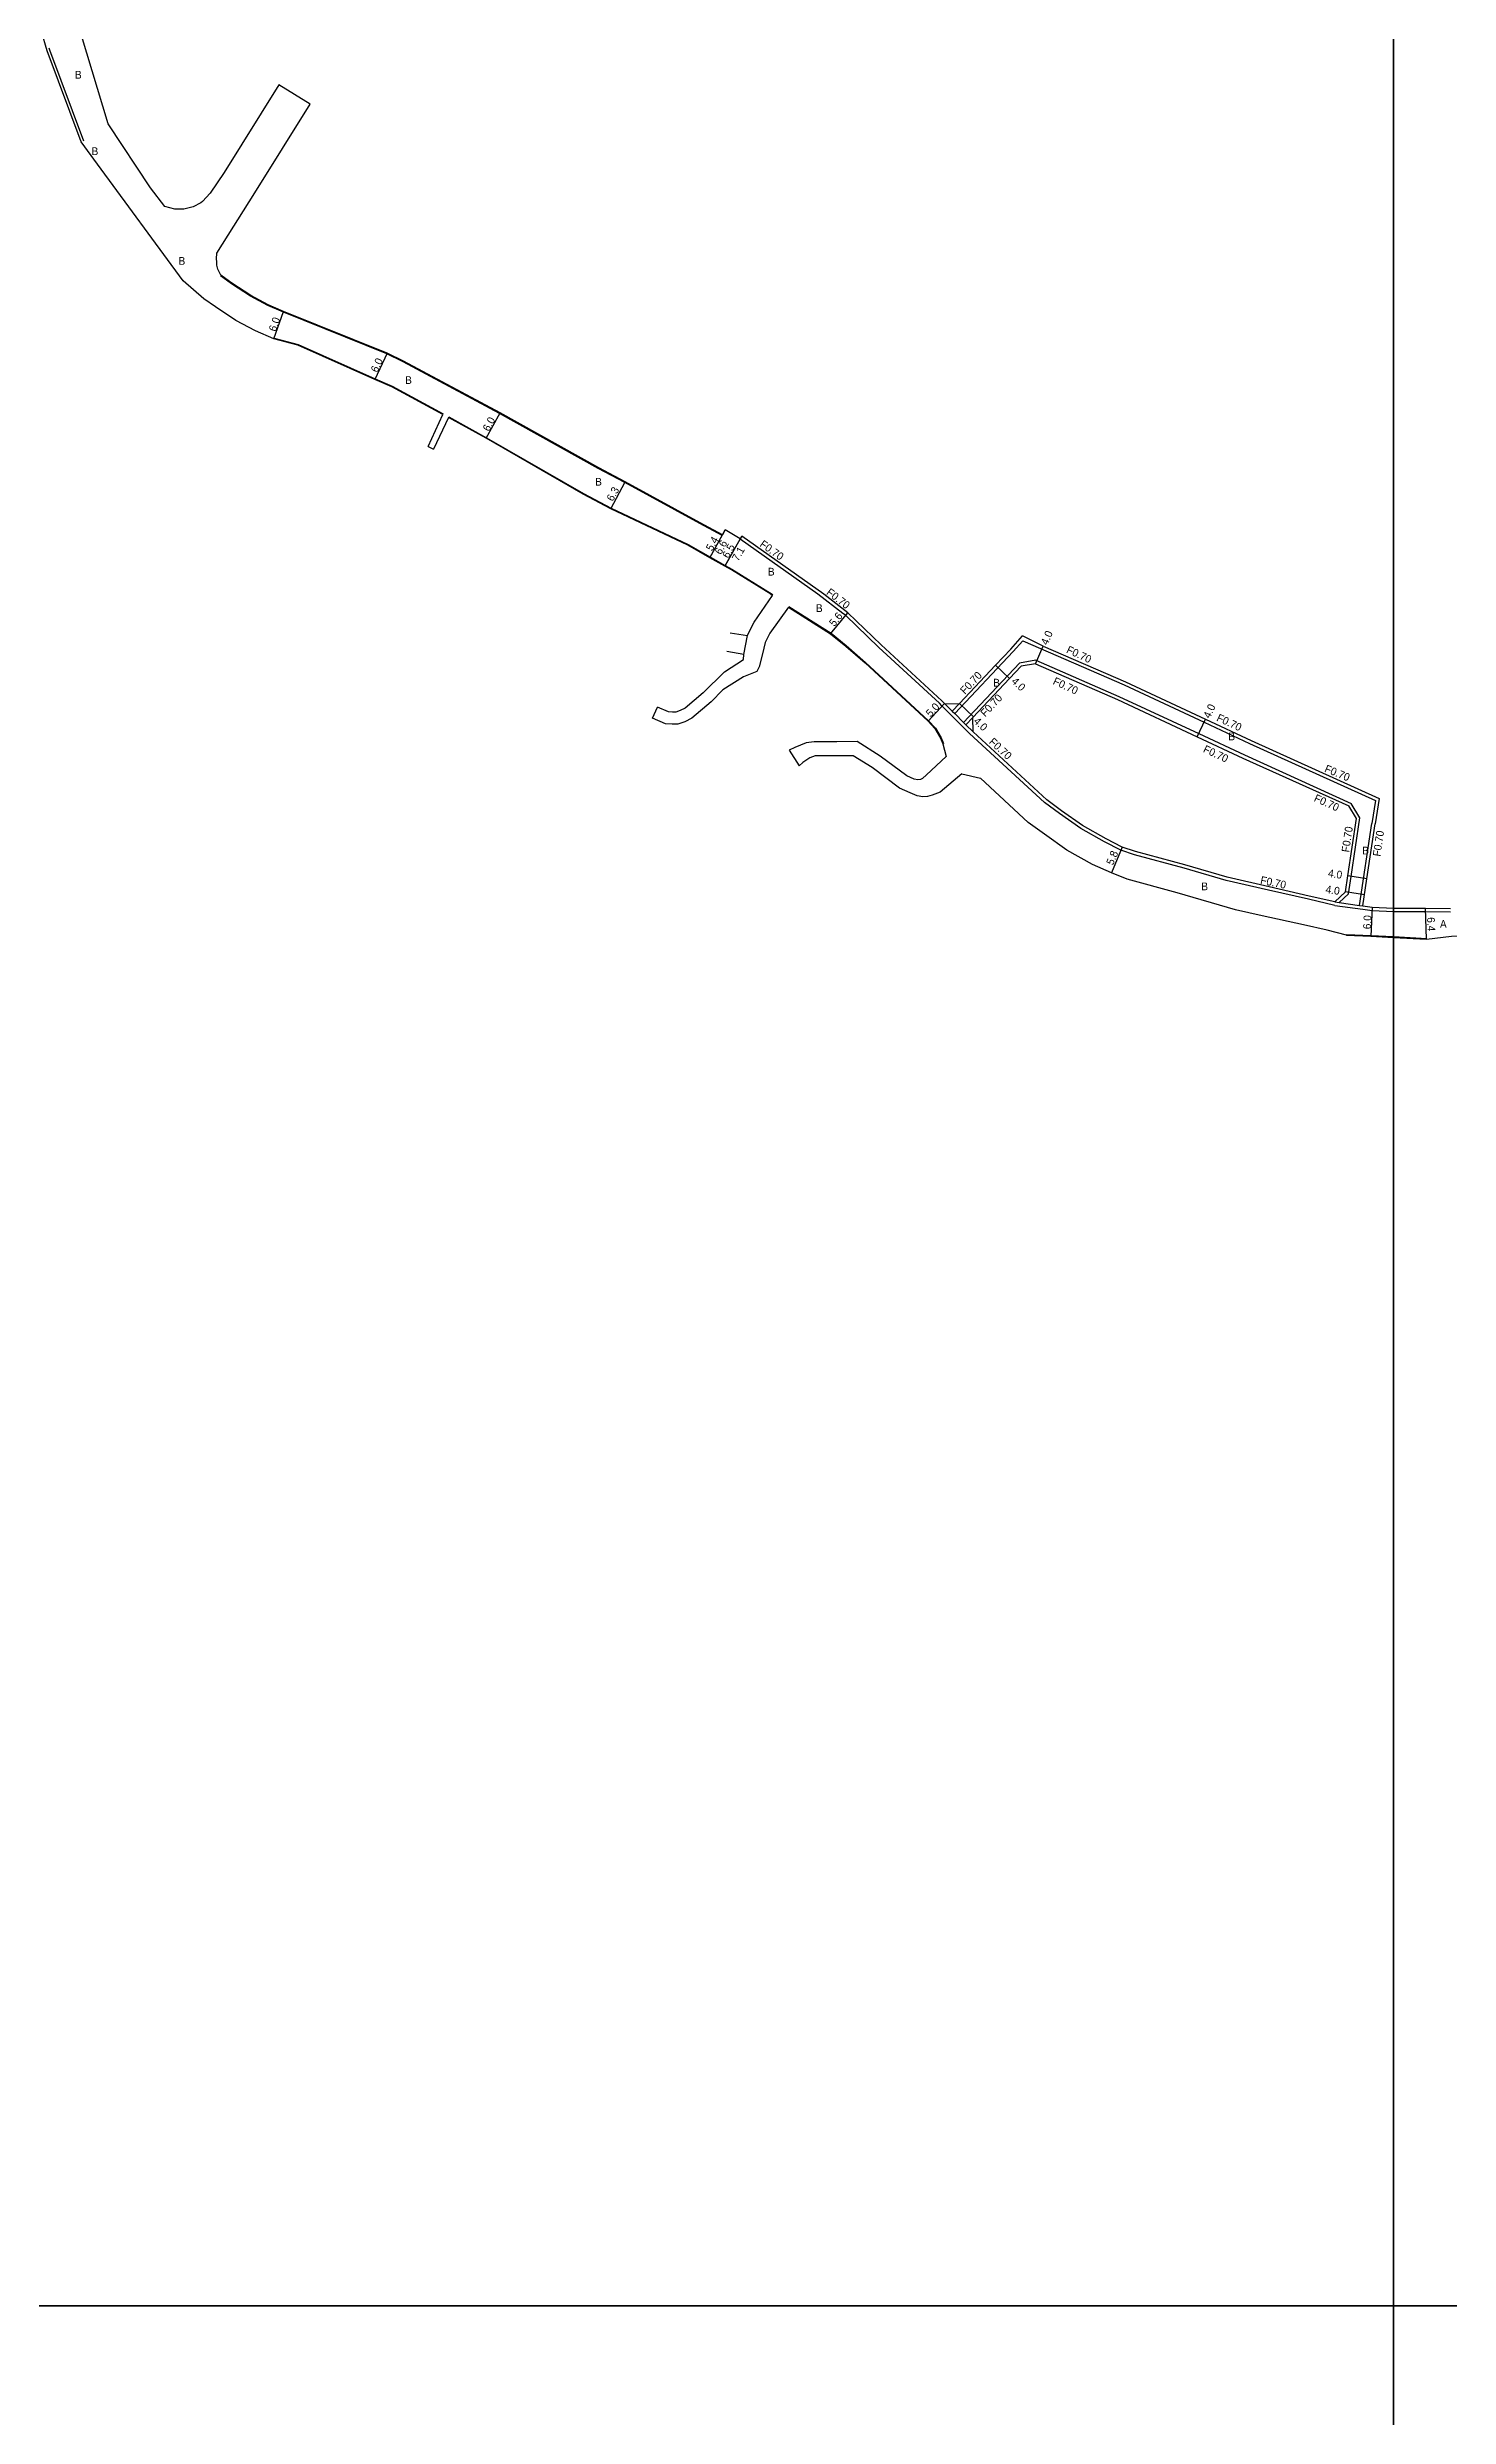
# Model space of a CAD drawing. Header units: metres. Extents: x -18400 to -16000, y -119400 to -117000.
# Drawn here: x -17078.3 to -16788.6, y -118222.9 to -117733.1 of the extents above; entities that cross this region are included whole.
import ezdxf

# ---------------------------------------------------------------- set-up
doc = ezdxf.new("R2010")
doc.units = ezdxf.units.M
doc.header["$LTSCALE"] = 2.5
for name, color, linetype in [('側溝・桝', 7, 'Continuous'), ('図郭', 7, 'Continuous'), ('幅員', 7, 'Continuous'), ('歩道・分離帯・安全施設', 7, 'Continuous'), ('舗装', 7, 'Continuous'), ('道路', 7, 'Continuous')]:
    doc.layers.add(name, color=color, linetype=linetype)
doc.styles.get("Standard").update_dxf_attribs({"font": ''})
doc.styles.get('Standard').set_extended_font_data('@MS PGothic')

msp = doc.modelspace()

# ---------------------------------------------------------------- linework, layer by layer
at = {"layer": '側溝・桝'}
for points in [[(-16919.01, -117846.18), (-16935.09, -117834.78), (-16935.04, -117834.69)], [(-16893.36, -117869.2), (-16893.86, -117868.66), (-16906.38, -117857.17), (-16913.32, -117850.5), (-16913.83, -117850.11), (-16919.01, -117846.18)], [(-16890.73, -117870.83), (-16878.62, -117857.98), (-16876.67, -117855.79)], [(-16876.67, -117855.79), (-16855.7, -117864.92), (-16839.17, -117872.63), (-16829.77, -117877.02), (-16803.74, -117888.81)], [(-16888.89, -117872.66), (-16877.34, -117860.4)], [(-16873.95, -117859.81), (-16877.34, -117860.4)], [(-16873.95, -117859.81), (-16856.77, -117867.28), (-16840.27, -117874.98), (-16830.85, -117879.38), (-16808.74, -117889.4)], [(-16892.76, -117868.82), (-16891.23, -117870.33), (-16890.73, -117870.83), (-16888.89, -117872.66), (-16888.39, -117873.15)], [(-16893.36, -117869.2), (-16887.63, -117874.92)], [(-16888.39, -117873.15), (-16886.96, -117871.63)], [(-16886.91, -117874.63), (-16888.39, -117873.15)], [(-16812.13, -117910.49), (-16817.6, -117909.23), (-16825.88, -117907.31), (-16834.59, -117905.34), (-16843.32, -117902.78), (-16853.56, -117900.01), (-16856.37, -117899.07), (-16859.73, -117897.37), (-16864.68, -117894.56), (-16869.08, -117891.49), (-16872.13, -117889.23), (-16887.63, -117874.92)], [(-16809.3, -117908.07), (-16808.77, -117904.5), (-16806.96, -117892.37), (-16808.74, -117889.4)], [(-16803.74, -117888.81), (-16804.5, -117893.53)], [(-16807.03, -117910.49), (-16804.5, -117893.53)], [(-16809.3, -117908.07), (-16811.26, -117909.9)], [(-16812.15, -117909.77), (-16811.26, -117909.9), (-16807.03, -117910.49), (-16806.34, -117910.59)], [(-16812.13, -117910.49), (-16806.37, -117911.29)], [(-16806.37, -117911.29), (-16804.44, -117911.56), (-16800, -117911.78)], [(-16800, -117911.78), (-16793.4, -117911.77), (-16788.2, -117911.84)]]:
    msp.add_lwpolyline(points, dxfattribs=at)
at = {"layer": '側溝・桝', "flags": 128}
msp.add_lwpolyline([(-16889.76, -117868.77), (-16891.23, -117870.33)], dxfattribs=at)
at = {"layer": '図郭'}
for points in [[(-17600, -118200), (-16800, -118200), (-16800, -117600), (-17600, -117600)], [(-16800, -118200), (-16000, -118200), (-16000, -117600), (-16800, -117600)], [(-17600, -118800), (-16800, -118800), (-16800, -118200), (-17600, -118200)], [(-16800, -118800), (-16000, -118800), (-16000, -118200), (-16800, -118200)]]:
    msp.add_lwpolyline(points, close=True, dxfattribs=at)
at = {"layer": '幅員'}
for points in [[(-17031.45, -117793.34), (-17029.46, -117787.68)], [(-17008.03, -117796.34), (-17010.6, -117801.76)], [(-16987.56, -117813.92), (-16984.72, -117808.64)], [(-16961.81, -117828.47), (-16958.82, -117822.93)], [(-16941.32, -117838.62), (-16938.15, -117832.83)], [(-16941.32, -117838.62), (-16938.72, -117833.88)], [(-16938.22, -117840.36), (-16934.74, -117834.17)], [(-16935.04, -117834.69), (-16938.22, -117840.36)], [(-16916.38, -117854.33), (-16912.83, -117850)], [(-16874.03, -117860.54), (-16872.44, -117856.87)], [(-16882.3, -117860.85), (-16879.39, -117863.59)], [(-16892.85, -117868.73), (-16896.23, -117872.41)], [(-16886.84, -117871.51), (-16889.76, -117868.77)], [(-16840.57, -117875.62), (-16838.88, -117871.99)], [(-16856.1, -117898.43), (-16858.34, -117903.78)], [(-16806, -117908.31), (-16809.95, -117907.72)], [(-16805.5, -117904.99), (-16809.46, -117904.4)], [(-16804.41, -117910.86), (-16804.68, -117916.85)], [(-16793.16, -117917.47), (-16793.39, -117911.07)]]:
    msp.add_lwpolyline(points, dxfattribs=at)
at = {"layer": '歩道・分離帯・安全施設'}
for points in [[(-17078, -117733.21), (-17077.88, -117733.63), (-17070.82, -117752.44)], [(-16938.8, -117834.01), (-16943.44, -117831.53), (-16958.9, -117823.06), (-16964.4, -117820.16), (-16984.8, -117808.77), (-17004.72, -117798.09), (-17008.09, -117796.47), (-17029.51, -117787.82), (-17032.74, -117786.43), (-17036.32, -117784.56), (-17040.23, -117781.96), (-17042.49, -117780.33)], [(-17031.43, -117793.19), (-17026.47, -117794.54), (-17010.54, -117801.62), (-17007.02, -117803.17), (-16996.45, -117808.86)], [(-16995.31, -117809.47), (-16987.49, -117813.79), (-16967.45, -117825.33), (-16961.74, -117828.34), (-16945.83, -117835.9), (-16941.24, -117838.49), (-16938.15, -117840.23), (-16936.81, -117840.98), (-16928.46, -117846.18)], [(-16928.46, -117846.18), (-16928.31, -117846.28)], [(-16925.01, -117848.68), (-16916.29, -117854.21), (-16913.16, -117856.77), (-16909.15, -117860.26), (-16896.12, -117872.31), (-16894.72, -117873.86), (-16893.54, -117875.83), (-16893.02, -117877.03)], [(-16809.69, -117916.48), (-16804.67, -117916.71), (-16800, -117916.95)], [(-16800, -117916.95), (-16793.15, -117917.32)]]:
    msp.add_lwpolyline(points, dxfattribs=at)
at = {"layer": '道路'}
for points in [[(-17071.29, -117752.62), (-17078.36, -117733.79), (-17079.5, -117729.79)], [(-17054.04, -117766.01), (-17056.95, -117762.12), (-17065.75, -117748.89), (-17071.24, -117730.66)], [(-17030.43, -117740.84), (-17041.72, -117758.98), (-17044.61, -117763.27), (-17046.25, -117764.97), (-17046.58, -117765.23), (-17048.16, -117766.07), (-17050.06, -117766.53), (-17051.93, -117766.55), (-17054.04, -117766.01)], [(-17023.99, -117744.85), (-17030.43, -117740.84)], [(-17042.42, -117780.2), (-17043.05, -117778.93), (-17043.25, -117778.15), (-17043.28, -117777.49), (-17043.32, -117776.77), (-17043.25, -117775.7), (-17043.23, -117775.63), (-17035.41, -117763.19), (-17023.99, -117744.85)], [(-17031.45, -117793.34), (-17035.25, -117791.72), (-17039.31, -117789.6), (-17043.56, -117786.77), (-17045.92, -117785.07), (-17050.22, -117781.39), (-17067.96, -117757.27), (-17071.29, -117752.62)], [(-16917.8, -117846.18), (-16934.74, -117834.17), (-16935.04, -117834.69), (-16938.15, -117832.83), (-16938.72, -117833.88), (-16943.37, -117831.4), (-16958.82, -117822.93), (-16964.32, -117820.03), (-16984.72, -117808.64), (-17004.65, -117797.96), (-17008.03, -117796.34), (-17029.46, -117787.68), (-17032.67, -117786.3), (-17036.25, -117784.43), (-17040.14, -117781.84), (-17042.42, -117780.2)], [(-16996.52, -117808.99), (-17007.08, -117803.31), (-17010.6, -117801.76), (-17026.52, -117794.68), (-17031.45, -117793.34)], [(-16999.6, -117815.6), (-16996.52, -117808.99)], [(-16995.39, -117809.6), (-16998.44, -117816.15)], [(-16928.74, -117846.18), (-16936.88, -117841.11), (-16938.22, -117840.36), (-16941.32, -117838.62), (-16945.9, -117836.04), (-16961.81, -117828.47), (-16967.53, -117825.46), (-16987.56, -117813.92), (-16995.39, -117809.6)], [(-16999.6, -117815.6), (-16998.44, -117816.15)], [(-16932.16, -117851.93), (-16928.38, -117846.4)], [(-16932.16, -117851.93), (-16928.38, -117846.4)], [(-16925.09, -117848.81), (-16928.94, -117854.19)], [(-16925.09, -117848.81), (-16928.94, -117854.19)], [(-16928.74, -117846.18), (-16928.38, -117846.4)], [(-16925.09, -117848.81), (-16916.38, -117854.33), (-16913.26, -117856.88), (-16909.25, -117860.37), (-16896.23, -117872.41), (-16894.84, -117873.95), (-16893.68, -117875.9), (-16893.15, -117877.09)], [(-16912.83, -117850), (-16917.8, -117846.18)], [(-16937.16, -117854.13), (-16933.55, -117854.71)], [(-16928.94, -117854.19), (-16929.93, -117856.16), (-16930.49, -117858.5), (-16931.12, -117861.2), (-16931.61, -117862.12), (-16934.37, -117863.24)], [(-16933.55, -117854.71), (-16932.77, -117853.1), (-16932.16, -117851.93)], [(-16905.92, -117856.64), (-16912.83, -117850)], [(-16934.31, -117858.65), (-16937.81, -117858.03)], [(-16934.41, -117859.67), (-16934.31, -117858.65)], [(-16934.31, -117858.65), (-16933.55, -117854.71)], [(-16892.85, -117868.73), (-16893.36, -117868.17), (-16905.92, -117856.64)], [(-16889.76, -117868.77), (-16882.3, -117860.85), (-16879.14, -117857.5), (-16876.72, -117854.79)], [(-16872.44, -117856.87), (-16876.72, -117854.79)], [(-16872.44, -117856.87), (-16855.41, -117864.28), (-16838.88, -117871.99), (-16829.47, -117876.38), (-16802.96, -117888.39)], [(-16938.28, -117862.19), (-16942.74, -117866.54), (-16946.46, -117869.71), (-16947.51, -117870.23), (-16948.38, -117870.53), (-16949.07, -117870.54), (-16949.91, -117870.48), (-16952.18, -117869.48)], [(-16934.37, -117863.24), (-16938.67, -117865.91)], [(-16934.37, -117863.24), (-16938.67, -117865.91)], [(-16938.28, -117862.19), (-16934.41, -117859.67)], [(-16938.28, -117862.19), (-16934.41, -117859.67)], [(-16886.96, -117871.63), (-16879.39, -117863.59), (-16876.99, -117861.05)], [(-16874.03, -117860.54), (-16876.99, -117861.05)], [(-16874.03, -117860.54), (-16857.06, -117867.92), (-16840.57, -117875.62), (-16831.15, -117880.02), (-16809.23, -117889.94)], [(-16941.06, -117868.38), (-16945.07, -117871.81), (-16946.54, -117872.54), (-16947.94, -117873.03), (-16949.15, -117873.04), (-16950.52, -117872.94), (-16953.18, -117871.77)], [(-16938.67, -117865.91), (-16941.06, -117868.38)], [(-16892.76, -117868.82), (-16892.85, -117868.73)], [(-16953.18, -117871.77), (-16952.18, -117869.48)], [(-16896.53, -117883.51), (-16897.36, -117884.24), (-16897.76, -117884.47), (-16898.34, -117884.54), (-16899.11, -117884.41), (-16900.65, -117883.73), (-16906.12, -117879.61), (-16910.88, -117876.64), (-16915.1, -117876.68), (-16919.77, -117876.66), (-16921.44, -117876.9), (-16923.79, -117877.83), (-16924.92, -117878.43)], [(-16924.92, -117878.43), (-16922.9, -117881.67)], [(-16893.15, -117877.09), (-16892.47, -117879.71)], [(-16812.15, -117909.77), (-16817.44, -117908.55), (-16825.73, -117906.63), (-16834.4, -117904.67), (-16843.13, -117902.11), (-16853.36, -117899.34), (-16856.1, -117898.43), (-16859.4, -117896.75), (-16864.31, -117893.96), (-16868.67, -117890.92), (-16871.68, -117888.69), (-16886.91, -117874.63)], [(-16893.73, -117887.08), (-16895.36, -117887.68), (-16896.33, -117888), (-16897.29, -117888.06), (-16898.5, -117887.81), (-16899.96, -117887.2), (-16902.12, -117886.25), (-16907.76, -117882), (-16911.7, -117879.54), (-16915.1, -117879.58), (-16919.57, -117879.56), (-16920.67, -117879.97), (-16922.1, -117880.94), (-16922.9, -117881.67)], [(-16896.53, -117883.51), (-16892.47, -117879.71)], [(-16896.53, -117883.51), (-16892.47, -117879.71)], [(-16889.22, -117883.32), (-16893.73, -117887.08)], [(-16889.22, -117883.32), (-16893.73, -117887.08)], [(-16889.22, -117883.32), (-16885.4, -117884.19)], [(-16813.71, -117915.59), (-16818.6, -117914.5), (-16827.17, -117912.64), (-16832.67, -117911.43), (-16844.76, -117907.88), (-16855.1, -117905.09), (-16858.34, -117903.78), (-16862.24, -117902.04), (-16867.51, -117899.05), (-16872.17, -117895.79), (-16875.51, -117893.32), (-16885.4, -117884.19)], [(-16802.96, -117888.39), (-16803.81, -117893.63)], [(-16809.95, -117907.72), (-16809.46, -117904.4), (-16807.69, -117892.52), (-16809.23, -117889.94)], [(-16806.34, -117910.59), (-16805.5, -117904.99), (-16803.81, -117893.63)], [(-16809.95, -117907.72), (-16812.15, -117909.77)], [(-16806.34, -117910.59), (-16804.41, -117910.86), (-16800, -117911.08)], [(-16800, -117911.08), (-16793.39, -117911.07), (-16788.23, -117911.14)], [(-16809.7, -117916.63), (-16813.71, -117915.59)], [(-16809.7, -117916.63), (-16804.68, -117916.85), (-16800, -117917.1)], [(-16800, -117917.1), (-16793.16, -117917.47)], [(-16793.16, -117917.47), (-16788.02, -117916.84), (-16768.7, -117916.3), (-16766.72, -117916.24), (-16764.44, -117916.76), (-16746.74, -117920.78), (-16721.92, -117926.91)]]:
    msp.add_lwpolyline(points, dxfattribs=at)
at = {"layer": '道路', "flags": 128}
for points in [[(-16892.76, -117868.82), (-16889.76, -117868.77)], [(-16886.91, -117874.63), (-16886.96, -117871.63)]]:
    msp.add_lwpolyline(points, dxfattribs=at)

# ---------------------------------------------------------------- texts
at = {"layer": '側溝・桝'}
for rotation, p in [(324.6641, (-16931.17, -117836.16)), (322.4462, (-16917.41, -117846.06)), (334.9765, (-16867.78, -117858.2)), (46.7202, (-16888.61, -117866.96)), (334.9781, (-16870.56, -117864.68)), (46.7202, (-16884.41, -117871.63)), (334.9765, (-16836.73, -117872.26)), (317.2671, (-16883.77, -117876.86)), (334.9781, (-16839.51, -117878.74)), (337.5782, (-16814.41, -117882.83)), (335.6379, (-16816.6, -117888.89)), (81.5315, (-16809.19, -117899.6)), (81.5315, (-16802.73, -117900.46)), (348.0243, (-16827.65, -117905.98))]:
    msp.add_text('F0.70', height=1.6, rotation=rotation, dxfattribs=at).set_placement(p)
at = {"layer": '幅員'}
for s, rotation, p in [('6.0', 70.58, (-17031.08, -117791.98)), ('6.0', 64.6662, (-17010.09, -117800.45)), ('6.0', 61.809, (-16986.99, -117812.64)), ('6.3', 61.6653, (-16961.38, -117827.09)), ('5.4', 61.3207, (-16940.86, -117837.37)), ('6.6', 61.3207, (-16939.05, -117838.11)), ('6.5', 60.6452, (-16937.5, -117838.87)), ('7.1', 60.6452, (-16935.48, -117839.46)), ('5.6', 50.7515, (-16915.6, -117852.97)), ('4.0', 66.4849, (-16871.54, -117856.82)), ('4.0', 316.7199, (-16879.14, -117864.33)), ('5.0', 47.464, (-16895.69, -117871.68)), ('4.0', 64.978, (-16837.98, -117871.97)), ('4.0', 316.7199, (-16886.97, -117872.58)), ('5.8', 67.2841, (-16857.99, -117902.3)), ('4.0', 351.5276, (-16813.63, -117904.58)), ('4.0', 351.5217, (-16814.13, -117907.91)), ('6.0', 87.4564, (-16804.71, -117915.45)), ('6.4', 272.1186, (-16793.07, -117912.96))]:
    msp.add_text(s, height=1.6, rotation=rotation, dxfattribs=at).set_placement(p)
at = {"layer": '舗装'}
for s, p in [('B', (-17072.59, -117739.56)), ('B', (-17069.15, -117755.36)), ('B', (-17051.18, -117778.05)), ('B', (-17004.34, -117802.69)), ('B', (-16965.06, -117823.7)), ('B', (-16929.35, -117842.3)), ('B', (-16919.42, -117849.83)), ('B', (-16882.78, -117865.25)), ('B', (-16834.16, -117876.36)), ('B', (-16806.5, -117899.95)), ('B', (-16839.75, -117907.36)), ('A', (-16790.41, -117915.13))]:
    msp.add_text(s, height=1.6, dxfattribs=at).set_placement(p)

doc.saveas('drawing.dxf')
